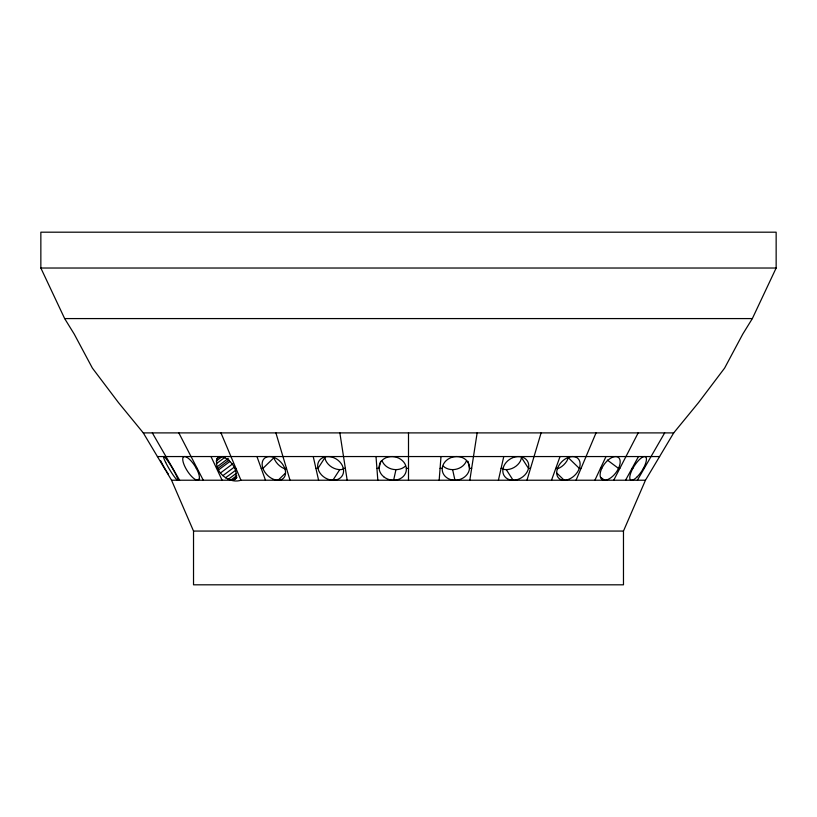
<?xml version="1.0" encoding="UTF-8"?>
<svg xmlns="http://www.w3.org/2000/svg" width="817" height="817" viewBox="0 0 817 817"><rect width="100%" height="100%" fill="white"/><g stroke="black" fill="none" stroke-linecap="round" stroke-linejoin="round"><path stroke-width="1.23" d="M439.168 480.222L440.996 456.56M520.766 460.185L521.716 457.02M469.826 480.222L477.138 432.898M380.64 461.329L379.078 468.396L376.923 468.396M393.62 480.222L395.959 469.632M498.411 480.222L503.762 456.56M557.235 468.917A13.746 9.385 -45.8 0 0 566.947 460.859L568.601 457.02M645.461 480.222L623.473 531.06L623.473 584.809L193.527 584.809L193.527 531.06L171.539 480.222L143.292 432.898L118.455 402.587L92.392 368.099L74.265 334.153L64.655 318.579L40.85 268.027L40.85 232.191L776.15 232.191L776.15 268.027L752.345 318.579L742.735 334.153L724.608 368.099L698.545 402.587L673.708 432.898L645.461 480.222L240.944 480.222C228.147 484.583 211.746 469.734 217.873 457.336L219.63 456.55L659.585 456.56M526.985 480.222L541.099 432.898M551.516 480.222L560.043 456.56M576.056 480.222L596.032 432.898M594.888 480.222L606 456.56M613.72 480.222L638.179 432.898M625.556 480.222L638.486 456.56M637.393 480.222L664.67 432.898M324.829 457.796L317.966 468.396L315.913 468.396M332.876 480.222L339.739 469.622M236.94 477.21L232.876 480.243L234.632 479.446C239.83 470.704 230.404 459.154 221.846 456.56M278.117 480.222L285.388 473.155M216.679 458.888L219.722 456.611M216.148 461.084L222.234 456.54M216.301 463.77L225.431 456.958M217.128 466.783L228.29 458.449M229.046 460.063L217.884 468.396L216.556 468.396M218.578 469.898L229.751 461.564M220.559 472.91L232.733 463.831M222.918 475.617L234.081 467.293M225.512 477.833L235.664 470.265M228.157 479.405L236.276 473.349M236.756 475.678L230.67 480.222L171.539 480.222M234.632 479.446L236.664 477.935M197.54 480.222A13.746 4.524 57.4 0 0 192.393 462.473A13.746 4.524 57.4 0 0 183.284 462.473A13.746 4.524 57.4 0 0 197.54 480.222L199.614 478.905M157.415 456.56L219.63 456.55M40.85 268.027L776.15 268.027M64.655 318.579L752.345 318.579M143.292 432.898L673.708 432.898M196.335 468.396L197.173 468.396M234.632 468.396L235.95 468.396M261.215 468.396L262.941 468.396A13.746 9.385 45.8 0 0 282.999 478.639A13.746 9.385 45.8 0 0 275.615 458.143A13.746 9.385 45.8 0 0 262.941 468.396L273.848 457.796A13.746 9.385 45.8 0 0 286.052 469.224M284.755 468.396L286.491 468.396M343.283 468.396L345.346 468.396M406.345 468.396L408.5 468.396M440.077 468.396L442.242 468.396M471.654 468.396L469.499 468.396A13.746 11.734 -12.4 0 1 448.267 478.639A13.746 11.734 -12.4 0 1 449.84 458.143A13.746 11.734 -12.4 0 1 469.499 468.396L467.937 461.329M501.087 468.396L503.098 468.396M530.509 468.396L528.497 468.396L521.644 457.796M555.785 468.396L557.511 468.396M581.05 468.396L579.324 468.396L568.418 457.796M600.444 468.396L601.772 468.396A13.746 7.2 -53.3 0 1 619.133 458.143A13.746 7.2 -53.3 0 1 609.513 478.639A13.746 7.2 -53.3 0 1 601.772 468.396M619.827 468.396L618.51 468.396L607.337 460.063M632.021 468.396L632.858 468.396M643.377 468.396L644.215 468.396M193.527 531.06L623.473 531.06M600.526 477.199L604.58 480.222M556.888 473.155L564.159 480.222M506.264 469.632L513.117 480.222A13.746 10.927 -32.9 0 0 528.139 462.473A13.746 10.927 -32.9 0 0 506.142 462.473A13.746 10.927 -32.9 0 0 513.117 480.222M152.33 432.898L179.607 480.222M178.821 432.898L203.28 480.222M211 456.56L222.112 480.222M220.968 432.898L240.944 480.222M256.957 456.56L265.484 480.222M324.696 457.397L325.707 460.471A13.756 10.938 32.9 0 0 342.966 469.326M275.901 432.898L290.015 480.222M313.238 456.56L318.589 480.222M452.618 469.622L454.957 480.222M339.862 432.898L347.174 480.222M376.004 456.56L377.832 480.222M408.5 432.898L408.5 480.222M520.521 460.859A13.746 10.927 -32.9 0 1 503.068 469.224M466.456 460.859A13.746 11.734 -12.4 0 1 443.243 466.16M405.334 466.16A13.746 11.734 12.4 0 1 382.121 460.859M168.465 474.309A13.746 1.542 59.2 0 1 166.617 471.46M165.994 470.449A13.746 1.542 59.2 0 1 160.714 460.788M343.416 468.795L342.405 465.71A13.756 10.938 32.9 0 0 326.729 456.611A13.756 10.938 32.9 0 0 317.833 467.998L318.855 471.072A13.756 10.938 32.9 0 0 334.531 480.171A13.756 10.938 32.9 0 0 343.416 468.795M567.121 479.824A13.746 9.385 -45.8 0 0 579.141 460.022A13.746 9.385 -45.8 0 0 558.981 465.333A13.746 9.385 -45.8 0 0 567.121 479.824M383.714 476.76A13.746 11.734 12.4 0 0 406.11 471.46A13.746 11.734 12.4 0 0 388.3 456.969A13.746 11.734 12.4 0 0 383.714 476.76M165.688 462.473A13.746 1.542 59.2 0 0 177.646 480.222A13.746 1.542 59.2 0 0 168.792 462.473A13.746 1.542 59.2 0 0 165.688 462.473M637.26 476.76A13.746 4.524 -57.4 0 0 645.726 456.969A13.746 4.524 -57.4 0 0 631.357 471.46A13.746 4.524 -57.4 0 0 637.26 476.76"/></g></svg>
